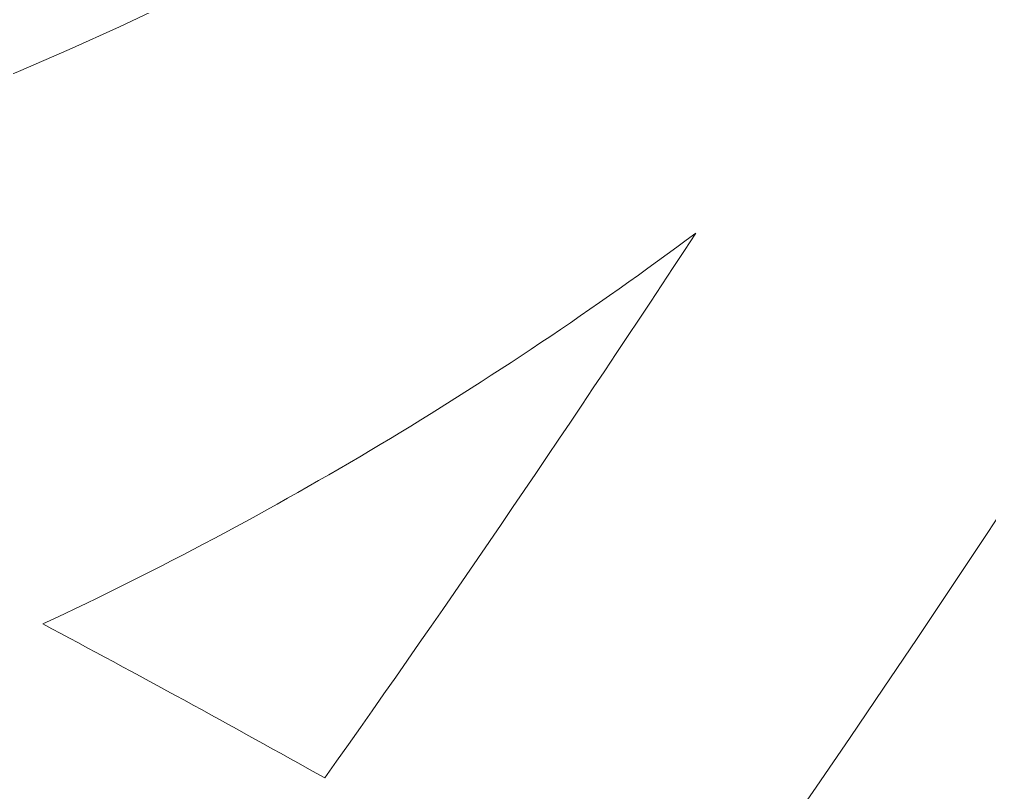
# Model space of a CAD drawing. Extents: x -864 to 2539, y -2536 to -44.
# Drawn here: x 913.53 to 923.07, y -886.94 to -879.33 of the extents above; entities that cross this region are included whole.
import ezdxf

# ---------------------------------------------------------------- set-up
doc = ezdxf.new("R2010")
doc.units = 0
doc.header["$MEASUREMENT"] = 0
doc.layers.add('Layer 1', color=7, linetype='Continuous', lineweight=0)

msp = doc.modelspace()

# ---------------------------------------------------------------- linework, layer by layer
at = {"layer": 'Layer 1'}
for points, knots in [([(978.1801, -956.615), (976.9801, -952.275), (974.89, -948.625), (971.9301, -945.715), (967.1901, -941.0651), (957.91, -935.0551), (943.5701, -927.3251), (930.41, -920.235), (918.0601, -912.845), (906.8201, -905.3351), (940.4401, -868.0651), (957.4801, -817.3051), (957.4801, -754.405), (957.4801, -712.345), (949.6801, -675.1849), (934.29, -643.955), (918.86, -612.635), (895.8101, -588.145), (865.7701, -571.145), (835.78, -554.1849), (799.42, -545.5851), (757.6801, -545.5851), (726.9301, -545.5851), (699.0701, -550.465), (674.87, -560.0851), (650.63, -569.725), (629.7701, -583.845), (612.87, -602.035), (595.9701, -620.205), (582.9, -642.535), (574.0001, -668.405), (565.13, -694.1949), (560.63, -722.955), (560.63, -753.855), (560.63, -784.205), (564.9401, -812.6749), (573.4501, -838.475), (581.9801, -864.345), (594.86, -886.995), (611.7501, -905.795), (628.65, -924.635), (649.84, -939.265), (674.7301, -949.265), (699.5701, -959.255), (728.03, -964.3251), (759.3301, -964.3251), (797.42, -964.3251), (830.12, -957.625), (856.54, -944.4149), (870.34, -954.3051), (883.2401, -963.105), (894.9, -970.5751), (906.85, -978.245), (917.4301, -984.1749), (926.34, -988.225), (935.41, -992.3351), (943.28, -994.4149), (949.7301, -994.4149), (957.88, -994.4149), (964.91, -991.3051), (970.64, -985.145), (970.6801, -985.105), (970.7201, -985.0551), (970.7601, -985.015), (976.4701, -978.8251), (979.37, -972.475), (979.37, -966.155), (979.37, -962.6749), (978.9701, -959.495), (978.1801, -956.615)], [0, 0, 0, 0, 1, 1, 1, 2, 2, 2, 3, 3, 3, 4, 4, 4, 5, 5, 5, 6, 6, 6, 7, 7, 7, 8, 8, 8, 9, 9, 9, 10, 10, 10, 11, 11, 11, 12, 12, 12, 13, 13, 13, 14, 14, 14, 15, 15, 15, 16, 16, 16, 17, 17, 17, 18, 18, 18, 19, 19, 19, 20, 20, 20, 21, 21, 21, 22, 22, 22, 23, 23, 23, 23]), ([(851.1418, -850.0562), (861.33, -856.2064), (870.4333, -864.283), (878.0874, -874.1141), (880.275, -876.9115), (884.1729, -873.0003), (882.0251, -870.2427), (875.5816, -861.9829), (868.1173, -854.943), (859.8974, -849.1756), (874.0703, -851.5887), (886.3869, -858.4695), (896.1315, -869.2483), (898.5181, -871.8867), (902.4291, -868.002), (900.056, -865.3769), (897.7092, -862.7784), (895.177, -860.4449), (892.5651, -858.2972), (899.4991, -858.6552), (905.81, -860.9222), (911.5374, -865.0056), (913.5261, -866.4111), (915.4352, -864.608), (915.5148, -862.6591), (915.5148, -862.6591), (915.4618, -862.6591), (915.4618, -862.6591), (916.3766, -860.9355), (915.674, -858.4297), (913.2344, -858.6552), (906.2474, -859.3313), (899.645, -858.1248), (893.4535, -854.9827), (896.7944, -854.4125), (900.1487, -853.6701), (903.4766, -852.5963), (906.8441, -851.509), (905.4122, -846.1793), (902.0181, -847.2798), (888.19, -851.7343), (874.0834, -851.5356), (860.6, -846.5373), (870.6098, -845.6624), (880.5931, -843.3024), (890.298, -839.3648), (893.5463, -838.039), (892.1277, -832.7092), (888.8264, -834.0483), (878.2354, -838.3404), (867.3298, -840.7452), (856.4175, -841.2971), (858.2593, -837.9291), (859.9542, -834.4444), (861.5134, -830.8573), (865.0969, -830.2835), (868.6913, -829.7603), (872.3069, -829.3549), (894.5273, -826.8624), (932.2729, -839.4443), (926.5588, -865.6289), (918.4183, -891.1506), (879.4397, -883.1825), (861.4485, -869.9112), (856.0756, -865.9501), (850.9538, -861.6974), (845.8503, -857.4455), (847.7026, -855.0588), (849.4656, -852.5939), (851.1418, -850.0562)], [0, 0, 0, 0, 1, 1, 1, 2, 2, 2, 3, 3, 3, 4, 4, 4, 5, 5, 5, 6, 6, 6, 7, 7, 7, 8, 8, 8, 9, 9, 9, 10, 10, 10, 11, 11, 11, 12, 12, 12, 13, 13, 13, 14, 14, 14, 15, 15, 15, 16, 16, 16, 17, 17, 17, 18, 18, 18, 19, 19, 19, 20, 20, 20, 21, 21, 21, 22, 22, 22, 23, 23, 23, 23]), ([(935.6935, -933.8547), (931.6896, -939.0784), (925.8296, -942.8702), (918.5377, -944.66), (905.3193, -947.8817), (892.0746, -938.7736), (881.6273, -931.972), (881.508, -931.8925), (881.3886, -931.8396), (881.2693, -931.7865), (879.9435, -927.2124), (877.7692, -922.7975), (874.7066, -918.8599), (855.4294, -894.0276), (823.2123, -890.8059), (797.0543, -876.6064), (811.479, -880.7298), (827.1368, -882.1219), (842.5161, -882.4401), (854.2362, -889.0028), (866.3142, -894.77), (876.4169, -903.7986), (884.6103, -911.1039), (891.4117, -918.2632), (901.9651, -922.2142), (911.2457, -925.6877), (920.7916, -928.3791), (930.4301, -930.832), (924.8099, -925.0504), (919.0709, -919.4148), (913.0266, -914.131), (920.7125, -918.9969), (928.8311, -923.7889), (937.3063, -928.4613), (936.9465, -930.3211), (936.4109, -932.1255), (935.6935, -933.8547)], [0, 0, 0, 0, 1, 1, 1, 2, 2, 2, 3, 3, 3, 4, 4, 4, 5, 5, 5, 6, 6, 6, 7, 7, 7, 8, 8, 8, 9, 9, 9, 10, 10, 10, 11, 11, 11, 12, 12, 12, 12]), ([(913.7648, -885.2772), (916.0414, -884.2111), (918.1896, -882.9186), (920.1798, -881.4335), (918.9954, -883.2447), (917.7809, -885.0317), (916.5338, -886.7923), (915.6179, -886.2791), (914.6949, -885.7737), (913.7648, -885.2772)], [0, 0, 0, 0, 1, 1, 1, 2, 2, 2, 3, 3, 3, 3])]:
    msp.add_open_spline(points, degree=3, knots=knots, dxfattribs=at)

doc.saveas('drawing.dxf')
